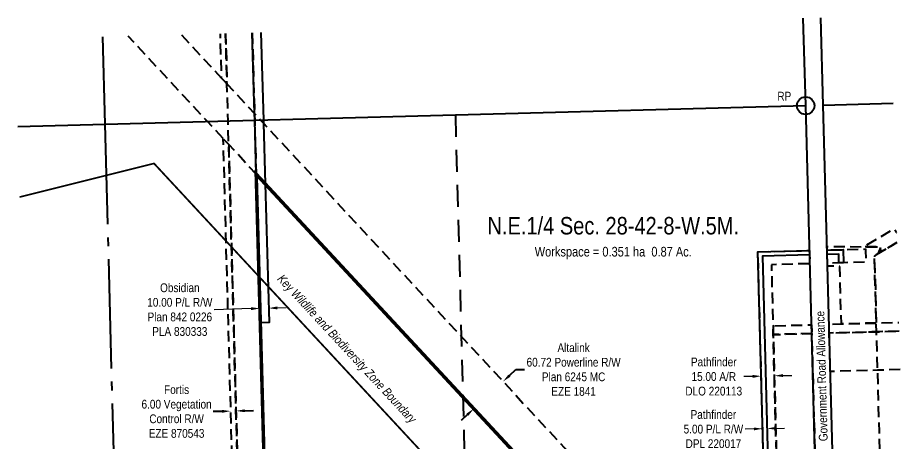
# Model space of a CAD drawing. Extents: x 628869 to 631269, y 5834526 to 5836720.
# Drawn here: x 628896 to 629910, y 5835138 to 5835622 of the extents above; entities that cross this region are included whole.
import ezdxf
from ezdxf.enums import TextEntityAlignment as Align

# ---------------------------------------------------------------- set-up
doc = ezdxf.new("R2010")
doc.units = 0
doc.header["$LTSCALE"] = 5
doc.header["$PDSIZE"] = 0.5
for name, pattern in [('CENTERLINEX3', [5, 2.5, -1, 0.5, -1]), ('DASHDOT2', [12.7, 6.35, -3.175, 0, -3.175]), ('foc-ACCESSROAD', [3.75, 2.5, -1.25]), ('foc-FLOWLINE', [3.75, 2.5, -1.25]), ('foc-LSD', [8, 5, -3]), ('foc-QUARTERLINE', [33, 25, -3, 2, -3])]:
    doc.linetypes.add(name, pattern=pattern)
doc.layers.get('Defpoints').update_dxf_attribs({"color": 9})
for name, color, linetype in [('35', 37, 'Continuous'), ('AS-WILDLIFE', 131, 'DASHDOT2'), ('C-RW', 13, 'Continuous'), ('C-SYMBOL', 7, 'Continuous'), ('C-WS', 13, 'foc-ACCESSROAD'), ('F-AR', 190, 'foc-ACCESSROAD'), ('F-EZE', 190, 'foc-FLOWLINE'), ('F-RW', 190, 'Continuous'), ('F-WS', 190, 'foc-ACCESSROAD'), ('L-AREAREQUIRED', 7, 'Continuous'), ('L-QSEC', 8, 'foc-QUARTERLINE'), ('L-ROAD-T', 7, 'Continuous'), ('L-SEC', 7, 'Continuous'), ('L-SECTION-LSD', 7, 'foc-LSD')]:
    doc.layers.add(name, color=color, linetype=linetype)
doc.layers.add('AS-IR BOUNDARY', color=7, linetype='CENTERLINEX3', lineweight=25, true_color=0x636363)
for name, color, linetype, lineweight in [('C-RW-T', 13, 'Continuous', 9), ('F-AR-T', 190, 'Continuous', 9), ('F-RW-T', 190, 'Continuous', 9)]:
    doc.layers.add(name, color=color, linetype=linetype, lineweight=lineweight)
doc.styles.add('100L', font='ARIALN.TTF', dxfattribs={"height": 11})
doc.styles.add('175L', font='ARIALN.TTF', dxfattribs={"height": 20})
doc.styles.add('240', font='ARIALN.TTF', dxfattribs={"height": 30})
doc.styles.add('80', font='ARIALN.TTF', dxfattribs={"height": 10})
doc.styles.add('80CG', font='ARIALN.TTF', dxfattribs={"height": 10})
doc.styles.add('80L', font='ARIALN.TTF', dxfattribs={"height": 10})
doc.dimstyles.new('Compass 5 000', dxfattribs={"dimscale": 5, "dimtxt": 9, "dimasz": 2, "dimexe": 0.2, "dimexo": 0.0625, "dimgap": 0.5, "dimtad": 0, "dimtih": 1, "dimtoh": 1, "dimzin": 0, "dimdsep": 46, "dimtxsty": '80CG', "dimcen": 0.1, "dimse1": 1, "dimse2": 1, "dimclrd": 256, "dimclrt": 256, "dimaunit": 1, "dimadec": 4, "dimazin": 0, "dimtfac": 0.06, "dimtofl": 0, "dimtmove": 0, "dimatfit": 1, "dimfxl": 0.2, "dimtolj": 1, "dimtzin": 0, "dimlwd": -1, "dimarcsym": 0})

# ---------------------------------------------------------------- blocks, each defined once
blk = doc.blocks.new('*D421')
at = {"layer": 'Defpoints', "color": 0, "transparency": 16777216}
for p in [(629451.4, 5835206.2), (629452.4, 5835205.1), (629418.9, 5835174)]:
    blk.add_point(p, dxfattribs=at)
at = {"layer": 'F-EZE', "transparency": 16777216}
for p, q in [((629458.8, 5835213), (629466.1, 5835219.8)), ((629466.1, 5835219.8), (629476.1, 5835219.8)), ((629410.6, 5835168.3), (629403.3, 5835161.5))]:
    blk.add_line(p, q, dxfattribs=at)
for points in [[(629457.6, 5835214.2), (629459.9, 5835211.7), (629451.4, 5835206.2)], [(629409.5, 5835169.5), (629411.7, 5835167), (629417.9, 5835175.1)]]:
    blk.add_solid(points, dxfattribs=at)
at = {"layer": 'F-EZE', "transparency": 16777216, "insert": (629532.1, 5835219.8), "char_height": 10, "attachment_point": 5, "style": '80CG'}
blk.add_mtext('\\A1;Altalink\\P60.72 Powerline R/W\\PPlan 6245 MC\\PEZE 1841', dxfattribs=at)
blk = doc.blocks.new('*D422')
at = {"layer": 'Defpoints', "color": 0, "transparency": 16777216}
for p in [(629746.7, 5835212.3), (629747.7, 5835176.5), (629762.6, 5835176.9)]:
    blk.add_point(p, dxfattribs=at)
at = {"layer": 'F-AR-T', "transparency": 16777216}
for p, q in [((629736.7, 5835212), (629726.7, 5835211.8)), ((629771.7, 5835212.9), (629781.7, 5835213.2))]:
    blk.add_line(p, q, dxfattribs=at)
for points in [[(629771.6, 5835214.6), (629771.7, 5835211.3), (629761.7, 5835212.7)], [(629736.7, 5835213.7), (629736.8, 5835210.3), (629746.7, 5835212.3)]]:
    blk.add_solid(points, dxfattribs=at)
at = {"layer": 'F-AR-T', "transparency": 16777216, "insert": (629692.4, 5835211.8), "char_height": 10, "attachment_point": 5, "style": '80CG'}
blk.add_mtext('\\A1;Pathfinder\\P15.00 A/R\\PDLO 220113', dxfattribs=at)
blk = doc.blocks.new('*D423')
at = {"layer": 'Defpoints', "color": 0, "transparency": 16777216}
for p in [(629748.3, 5835152.2), (629749.3, 5835115), (629754.3, 5835115.1)]:
    blk.add_point(p, dxfattribs=at)
at = {"layer": 'F-RW-T', "transparency": 16777216}
for p, q in [((629738.3, 5835152), (629728.3, 5835151.7)), ((629763.3, 5835152.6), (629773.3, 5835152.9))]:
    blk.add_line(p, q, dxfattribs=at)
for points in [[(629738.3, 5835153.6), (629738.4, 5835150.3), (629748.3, 5835152.2)], [(629763.3, 5835154.3), (629763.3, 5835151), (629753.3, 5835152.4)]]:
    blk.add_solid(points, dxfattribs=at)
at = {"layer": 'F-RW-T', "transparency": 16777216, "insert": (629692, 5835151.7), "char_height": 10, "attachment_point": 5, "style": '80CG'}
blk.add_mtext('\\A1;Pathfinder\\P5.00 P/L R/W\\PDPL 220017', dxfattribs=at)
blk = doc.blocks.new('*D424')
at = {"layer": 'C-RW-T', "transparency": 16777216}
for p, q in [((629163.3, 5835289.5), (629120.8, 5835288.3)), ((629193.3, 5835290.3), (629203.3, 5835290.6))]:
    blk.add_line(p, q, dxfattribs=at)
for points in [[(629163.2, 5835291.1), (629163.3, 5835287.8), (629173.3, 5835289.8)], [(629193.2, 5835292), (629193.3, 5835288.6), (629183.3, 5835290)]]:
    blk.add_solid(points, dxfattribs=at)
at = {"layer": 'Defpoints', "color": 0, "transparency": 16777216}
for p in [(629168, 5835479.4), (629178, 5835479.7), (629183.3, 5835290)]:
    blk.add_point(p, dxfattribs=at)
at = {"layer": 'C-RW-T', "transparency": 16777216, "insert": (629081.7, 5835288.3), "char_height": 10, "attachment_point": 5, "style": '80CG'}
blk.add_mtext('\\A1;Obsidian\\P10.00 P/L R/W\\PPlan 842 0226\\PPLA 830333', dxfattribs=at)
blk = doc.blocks.new('*D425')
at = {"layer": 'Defpoints', "color": 0, "transparency": 16777216}
for p in [(629764.5, 5835105.9), (629808.5, 5835107.1), (629764.8, 5835093.8)]:
    blk.add_point(p, dxfattribs=at)
at = {"layer": 'F-EZE', "transparency": 16777216}
for p, q in [((629754.8, 5835093.6), (629744.9, 5835093.3)), ((629818.9, 5835095.3), (629828.8, 5835095.5))]:
    blk.add_line(p, q, dxfattribs=at)
for points in [[(629754.8, 5835095.2), (629754.9, 5835091.9), (629764.8, 5835093.8)], [(629818.8, 5835096.9), (629818.9, 5835093.6), (629808.9, 5835095)]]:
    blk.add_solid(points, dxfattribs=at)
at = {"layer": 'F-EZE', "transparency": 16777216, "insert": (629688.7, 5835093.3), "char_height": 10, "attachment_point": 5, "style": '80CG'}
blk.add_mtext('\\A1;Altalink\\P44.00 Powerline R/W\\PEZE 800117', dxfattribs=at)
blk = doc.blocks.new('*D426')
at = {"layer": 'Defpoints', "color": 0, "transparency": 16777216}
for p in [(629139.7, 5835181.3), (629145.7, 5835181.5), (629140, 5835172.3)]:
    blk.add_point(p, dxfattribs=at)
at = {"layer": 'F-EZE', "transparency": 16777216}
for p, q in [((629130, 5835172), (629120, 5835171.8)), ((629156, 5835172.7), (629166, 5835173))]:
    blk.add_line(p, q, dxfattribs=at)
for points in [[(629129.9, 5835173.7), (629130, 5835170.4), (629140, 5835172.3)], [(629155.9, 5835174.4), (629156, 5835171.1), (629146, 5835172.5)]]:
    blk.add_solid(points, dxfattribs=at)
at = {"layer": 'F-EZE', "transparency": 16777216, "insert": (629078, 5835171.8), "char_height": 10, "attachment_point": 5, "style": '80CG'}
blk.add_mtext('\\A1;Fortis\\P6.00 Vegetation\\PControl R/W\\PEZE 870543', dxfattribs=at)
blk = doc.blocks.new('RP')
at = {"layer": '35', "color": 3}
blk.add_circle((0, 0), 10, dxfattribs=at)
at = {"layer": '35', "color": 3, "style": '80'}
blk.add_attdef('RP_001', (-32.4, 5.8), '', height=10, dxfattribs=at)

msp = doc.modelspace()

# ---------------------------------------------------------------- linework, layer by layer
at = {"layer": 'AS-IR BOUNDARY', "const_width": 3.999, "flags": 128}
msp.add_lwpolyline([(629192.759, 5834600.846), (629190.071, 5834700.798), (629188.676, 5834752.64), (629188.478, 5834760.01), (629186.661, 5834827.606), (629186.426, 5834836.212), (629186.395, 5834837.335), (629186.3, 5834840.797), (629186.235, 5834843.101), (629185.956, 5834853.093), (629185.52, 5834868.737), (629185.394, 5834873.235), (629185.24, 5834878.74), (629185.024, 5834886.426), (629182.583, 5834949.662), (629173.749, 5835273.399), (629169.024, 5835443.249), (629179.334, 5835432.141), (629638.303, 5834937.628), (629641.709, 5834933.958), (629648.56, 5834926.575), (629651.969, 5834922.901), (629655.376, 5834919.233), (629665.676, 5834908.138), (629667.548, 5834906.213), (629672.481, 5834900.808), (629682.829, 5834889.792), (629818.18, 5834743.824), (629818.211, 5834742.664), (629818.878, 5834717.536), (629821.531, 5834617.571)], dxfattribs=at)
at = {"layer": 'AS-WILDLIFE', "const_width": 2, "flags": 128}
msp.add_lwpolyline([(629789.383, 5834616.717), (629361.75, 5835122), (629052.187, 5835455.5), (628898.417, 5835417.078)], dxfattribs=at)
at = {"layer": 'C-RW'}
msp.add_lwpolyline([(629174.525, 5835605.085), (629177.305, 5835505.111), (629177.408, 5835501.406), (629179.333, 5835432.14), (629183.741, 5835273.676), (629173.749, 5835273.399), (629169.025, 5835443.249), (629167.313, 5835504.846), (629167.099, 5835512.515), (629164.533, 5835604.819)], dxfattribs=at)
at = {"layer": 'C-WS', "flags": 128}
for points in [[(629162.097, 5834600.031), (629159.252, 5834699.981), (629157.878, 5834748.24), (629157.668, 5834755.609), (629155.64, 5834826.832), (629155.202, 5834842.198), (629154.907, 5834852.19), (629154.142, 5834878.493), (629152.097, 5834948.774), (629149.62, 5835039.538), (629143.262, 5835272.552), (629139.678, 5835401.414), (629137.572, 5835477.14), (629136.825, 5835504.036), (629135.646, 5835546.404), (629134.044, 5835604.008)], [(629164.533, 5835604.819), (629167.099, 5835512.515), (629167.313, 5835504.846), (629169.025, 5835443.249), (629173.749, 5835273.399), (629182.583, 5834949.662), (629185.024, 5834886.426), (629185.239, 5834878.74), (629185.394, 5834873.235), (629185.52, 5834868.737), (629185.956, 5834853.093), (629186.235, 5834843.101), (629186.299, 5834840.797), (629186.394, 5834837.335), (629186.425, 5834836.212), (629186.661, 5834827.606), (629188.478, 5834760.01), (629188.676, 5834752.64), (629190.071, 5834700.799), (629192.759, 5834600.846)], [(629910.305, 5835041.764), (629884.88, 5835041.041), (629884.613, 5835050.509), (629881.853, 5835148.481), (629879.842, 5835219.023), (629878.587, 5835263.031), (629878.303, 5835273.034), (629876.108, 5835350.005), (629901.721, 5835365.131)]]:
    msp.add_lwpolyline(points, dxfattribs=at)
at = {"layer": 'F-AR', "flags": 128}
msp.add_lwpolyline([(629901.721, 5835365.131), (629880.864, 5835352.813), (629883.771, 5835359.969), (629873.508, 5835360.079), (629863.841, 5835360.183), (629898.66, 5835380.718), (629901.19, 5835376.427), (629901.417, 5835376.561)], dxfattribs=at)
for points in [[(629840.64, 5835341.964), (629836.338, 5835341.844), (629835.641, 5835341.827), (629822.432, 5835341.446), (629822.167, 5835351.437), (629822.034, 5835356.436), (629840.248, 5835356.955), (629865.889, 5835357.685), (629865.948, 5835355.614), (629866.316, 5835342.697), (629840.64, 5835341.964)], [(629675.362, 5834883.174), (629671.832, 5834879.599), (629671.454, 5834880.004), (629661.161, 5834891.053), (629656.167, 5834896.414), (629654.343, 5834898.373), (629644.023, 5834909.45), (629640.611, 5834913.114), (629637.198, 5834916.778), (629626.914, 5834927.818), (629638.303, 5834937.628), (629672.956, 5834967.477), (629697.52, 5834988.635), (629751.876, 5835017.318), (629745.19, 5835270.222), (629742.973, 5835354.328), (629801.931, 5835355.899), (629802.064, 5835350.901), (629802.329, 5835340.91), (629758.356, 5835339.737), (629760.139, 5835270.616), (629760.165, 5835269.88), (629760.435, 5835259.877), (629767.113, 5835008.403), (629706.079, 5834976.155), (629683.209, 5834956.437), (629648.56, 5834926.575), (629651.969, 5834922.901), (629655.376, 5834919.233), (629665.676, 5834908.138), (629667.548, 5834906.213), (629672.481, 5834900.808), (629682.829, 5834889.792), (629675.362, 5834883.174)]]:
    msp.add_lwpolyline(points, close=True, dxfattribs=at)
at = {"layer": 'F-EZE', "flags": 128}
for points in [[(629083.433, 5835602.663), (629129.455, 5835553.075), (629135.646, 5835546.404), (629167.099, 5835512.515), (629174.05, 5835505.024), (629177.408, 5835501.406), (629672.956, 5834967.477), (629676.361, 5834963.808), (629683.209, 5834956.437), (629686.619, 5834952.757), (629690.025, 5834949.09), (629700.323, 5834937.994), (629702.304, 5834936.031), (629707.22, 5834930.648), (629717.391, 5834919.678), (629771.003, 5834861.872), (629816.344, 5834812.988), (629818.18, 5834743.824), (629682.829, 5834889.792), (629672.481, 5834900.808), (629667.548, 5834906.213), (629665.676, 5834908.138), (629655.376, 5834919.233), (629651.969, 5834922.901), (629648.56, 5834926.575), (629641.709, 5834933.958), (629638.303, 5834937.628), (629179.334, 5835432.141), (629169.024, 5835443.249), (629137.572, 5835477.14), (629131.381, 5835483.811), (629113.192, 5835503.41), (629029.284, 5835593.819), (629022.578, 5835601.045)], [(629134.044, 5835604.008), (629135.646, 5835546.404), (629132.236, 5835550.079), (629129.455, 5835553.076), (629128.043, 5835603.849)], [(629904.413, 5835263.721), (629878.963, 5835263.042), (629878.587, 5835263.031), (629824.552, 5835261.59), (629824.287, 5835271.592), (629878.303, 5835273.034), (629904.147, 5835273.724)], [(629905.581, 5835219.71), (629880.183, 5835219.032), (629879.842, 5835219.023), (629825.72, 5835217.578), (629824.552, 5835261.59), (629878.587, 5835263.031), (629878.963, 5835263.041), (629904.413, 5835263.72)]]:
    msp.add_lwpolyline(points, dxfattribs=at)
for points in [[(629137.572, 5835477.141), (629139.678, 5835401.414), (629143.262, 5835272.552), (629149.621, 5835039.538), (629143.62, 5835039.365), (629137.26, 5835272.386), (629131.381, 5835483.812), (629137.572, 5835477.141)], [(629804.449, 5835261.052), (629760.437, 5835259.878), (629760.171, 5835269.88), (629804.183, 5835271.055), (629804.449, 5835261.052)], [(629812.146, 5834971.113), (629816.344, 5834812.988), (629771.003, 5834861.872), (629768.582, 5834952.502), (629768.164, 5834969.222), (629767.937, 5834977.383), (629767.858, 5834980.365), (629767.41, 5834997.242), (629767.261, 5835002.822), (629767.113, 5835008.403), (629760.435, 5835259.877), (629804.449, 5835261.052), (629810.695, 5835025.782), (629811.291, 5835003.324), (629811.37, 5835000.343), (629811.587, 5834992.175), (629811.728, 5834986.851), (629812.146, 5834971.113)]]:
    msp.add_lwpolyline(points, close=True, dxfattribs=at)
at = {"layer": 'F-RW'}
msp.add_lwpolyline([(629840.64, 5835341.964), (629836.338, 5835341.848), (629835.641, 5835341.834), (629835.38, 5835351.825), (629822.167, 5835351.437), (629822.034, 5835356.436), (629840.248, 5835356.955), (629840.64, 5835341.964)], close=True, dxfattribs=at)
msp.add_lwpolyline([(629751.876, 5835017.318), (629745.19, 5835270.222), (629742.973, 5835354.328), (629801.931, 5835355.899), (629802.064, 5835350.901), (629748.102, 5835349.462), (629756.954, 5835014.344)], dxfattribs=at)
at = {"layer": 'F-WS', "flags": 128}
msp.add_lwpolyline([(629878.303, 5835273.034), (629838.33, 5835271.967), (629836.457, 5835337.701), (629822.523, 5835338.04), (629822.432, 5835341.446), (629822.167, 5835351.437), (629822.034, 5835356.436), (629821.923, 5835360.632), (629863.841, 5835360.183), (629873.508, 5835360.079), (629883.771, 5835359.969), (629880.864, 5835352.813), (629876.108, 5835350.005), (629876.309, 5835342.982), (629878.303, 5835273.034)], close=True, dxfattribs=at)
at = {"layer": 'L-QSEC'}
for p, q in [((628996.258, 5835500.31), (628993.607, 5835600.277)), ((629016.664, 5834726.209), (628996.258, 5835500.31))]:
    msp.add_line(p, q, dxfattribs=at)
at = {"layer": 'L-SEC'}
for p, q in [((629797.531, 5835521.612), (629794.849, 5835621.577)), ((629817.637, 5835522.149), (629814.955, 5835622.112)), ((628996.258, 5835500.31), (629797.531, 5835521.612)), ((629818.878, 5834717.536), (629797.531, 5835521.612)), ((629817.637, 5835522.149), (629897.495, 5835524.28)), ((629838.984, 5834718.069), (629817.637, 5835522.149)), ((628896.293, 5835497.653), (628996.258, 5835500.31))]:
    msp.add_line(p, q, dxfattribs=at)
at = {"layer": 'L-SECTION-LSD', "flags": 128}
msp.add_lwpolyline([(629396.895, 5835510.961), (629418.166, 5834706.877)], dxfattribs=at)

# ---------------------------------------------------------------- block references
at = {"layer": '35', "color": 5}
msp.add_blockref('RP', (629797.531, 5835521.612), dxfattribs=at).add_auto_attribs({'RP_001': 'RP'})

# ---------------------------------------------------------------- texts
at = {"layer": 'AS-WILDLIFE', "insert": (629271.844, 5835242.635), "char_height": 10, "attachment_point": 5, "rotation": 312.868193, "style": '240'}
msp.add_mtext_dynamic_manual_height_columns('{\\fArial Narrow|b0|i1|c0|p34;Key Wildlife and Biodiversity Zone Boundary}', width=226.91446, gutter_width=45, heights=[0], dxfattribs=at)
at = {"layer": 'C-SYMBOL', "color": 3, "style": '175L'}
msp.add_text('N.E.1/4 Sec. 28-42-8-W.5M.', height=19.99315, dxfattribs=at).set_placement((629577.456, 5835368.304), align=Align.BOTTOM_CENTER)
at = {"layer": 'L-AREAREQUIRED', "color": 5, "style": '100L'}
msp.add_text('Workspace = 0.351 ha  0.87 Ac.', height=10.99623, dxfattribs=at).set_placement((629577.456, 5835345.812), align=Align.BOTTOM_CENTER)
at = {"layer": 'L-ROAD-T', "style": '80L'}
msp.add_text('Government Road Allowance', height=9.99658, rotation=91.520712, dxfattribs=at).set_placement((629815.761, 5835212.334), align=Align.MIDDLE_CENTER)

# ---------------------------------------------------------------- dimensions: what is measured, and where the dimension line sits
at = {"layer": 'C-RW-T'}
dim = msp.add_linear_dim(base=(629183.284, 5835290.033), p1=(629168.021, 5835479.374), p2=(629178.012, 5835479.652), angle=1.592363, text='Obsidian\\P10.00 P/L R/W\\PPlan 842 0226\\PPLA 830333', dimstyle='Compass 5 000', dxfattribs=at)
dim.commit()
dim.dimension.update_dxf_attribs({"geometry": '*D424', "text_midpoint": (629081.747, 5835288.297), "dimtype": 161})
at = {"layer": 'F-AR-T'}
dim = msp.add_linear_dim(base=(629746.721, 5835212.28), p1=(629762.638, 5835176.941), p2=(629747.666, 5835176.546), angle=181.514341, text='Pathfinder\\P15.00 A/R\\PDLO 220113', dimstyle='Compass 5 000', dxfattribs=at)
dim.commit()
dim.dimension.update_dxf_attribs({"geometry": '*D422', "text_midpoint": (629692.448, 5835211.751), "dimtype": 161})
at = {"layer": 'F-EZE'}
for p1, p2, distance, text, picture, middle in [((629418.929, 5835173.99), (629452.43, 5835205.083), 1.473, 'Altalink\\P60.72 Powerline R/W\\PPlan 6245 MC\\PEZE 1841', '*D421', (629532.13, 5835219.768)), ((629145.747, 5835181.471), (629139.746, 5835181.307), 8.998, 'Fortis\\P6.00 Vegetation\\PControl R/W\\PEZE 870543', '*D426', (629077.973, 5835171.767)), ((629808.535, 5835107.115), (629764.523, 5835105.946), 12.108, 'Altalink\\P44.00 Powerline R/W\\PEZE 800117', '*D425', (629688.668, 5835093.312))]:
    dim = msp.add_aligned_dim(p1=p1, p2=p2, distance=distance, text=text, dimstyle='Compass 5 000', dxfattribs=at)
    dim.commit()
    dim.dimension.update_dxf_attribs({"geometry": picture, "text_midpoint": middle})
at = {"layer": 'F-RW-T'}
dim = msp.add_linear_dim(base=(629748.309, 5835152.235), p1=(629754.292, 5835115.127), p2=(629749.293, 5835114.995), angle=181.514342, text='Pathfinder\\P5.00 P/L R/W\\PDPL 220017', dimstyle='Compass 5 000', dxfattribs=at)
dim.commit()
dim.dimension.update_dxf_attribs({"geometry": '*D423', "text_midpoint": (629692.03, 5835151.707), "dimtype": 161})

doc.saveas('drawing.dxf')
